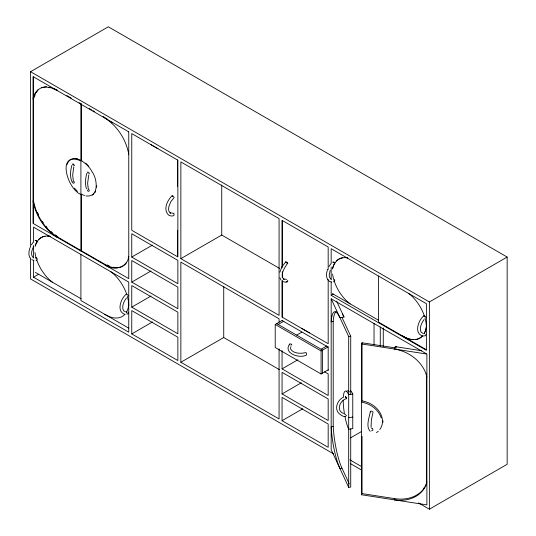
<?xml version="1.0" encoding="UTF-8"?>
<svg xmlns="http://www.w3.org/2000/svg" width="536" height="536" viewBox="0 0 536 536"><rect width="100%" height="100%" fill="white"/><g stroke="black" fill="none" stroke-linecap="round" stroke-linejoin="round"><path stroke-width="0.8" d="M371.059 427.453L371.341 420.07L373.083 411.99L371.247 411.045L370.376 411.393L370.611 411.95M37.165 242.058C37.232 241.307 35.249 239.552 35.128 240.597M128.305 296.013C128.365 295.262 126.389 293.507 126.268 294.545M172.94 213.147L169.932 212.899L170.448 213.194L168.833 211.05L168.579 209.007L168.833 206.675L170.75 201.804L174.173 197.556L173.322 196.283L172.177 195.714L172.445 196.565M285.929 262.466C285.34 261.092 287.497 262.593 287.671 263.169C284.904 267.337 280.174 273.796 283.149 278.539L284.114 279.343L283.598 279.042L286.606 279.296M334.792 263.645C334.98 262.814 332.34 260.925 332.876 262.399M425.926 317.593C426.154 316.568 422.998 314.806 424.197 316.602M96.567 187.352L96.768 185.731M73.425 164.9L73.579 164.184L72.836 163.835L72.615 164.847M346.504 415.367C345.345 418.79 339.804 414.449 338.363 412.834C334.464 407.789 337.6 400.573 342.611 397.605M370.376 411.393C369.431 417.316 365.478 426.375 370.175 431.286M71.837 165.363C70.404 170.683 69.754 176.78 72.032 181.952M86.799 173.49C85.365 178.421 84.99 183.882 86.443 188.846M30.016 247.726C28.823 250.989 28.18 254.915 30.083 258.044M279.846 272.208L282.03 266.58L285.755 261.93M327.637 269.307C326.444 272.576 325.801 276.502 327.71 279.631M330.169 270.379L329.198 275.095L329.446 277.139L331.067 279.276M33.044 99.006C34.036 92.326 39.59 86.631 46.558 86.752M33.5 98.745L35.142 93.653L37.982 89.834M34.425 97.023L35.128 94.845M128.761 256.242C127.662 268.047 113.391 271.236 104.835 264.838L105.291 264.57C111.736 268.583 122.228 269.916 126.623 262.339M345.472 414.73L345.72 414.181M126.268 312.341L126.576 311.825M361.512 343.945L426.884 354.062L426.884 504.885L361.512 494.768L361.512 343.945L362.055 342.765L394.744 347.824A34.405 27.135 24.9 0 1 396.278 348.092M362.055 342.765L362.055 400.908L361.512 402.087C370.195 403.595 378.362 409.404 381.243 417.939M421.443 350.691L395.293 346.645L394.195 349.003A34.405 27.135 24.9 0 1 426.884 377.083M361.512 494.768L362.055 493.589L362.055 436.277M426.522 483.693A34.405 27.135 24.9 0 1 394.744 498.648L394.195 499.827A34.405 27.135 24.9 0 0 426.884 481.857M73.774 167.044L72.662 175.111L73.298 180.599M88.728 175.172L87.616 183.238L88.259 188.726M66.913 164.666C72.052 150.911 88.011 163.467 91.931 171.58C97.559 178.763 99.448 197.878 85.948 195.908M94.765 192.98L95.663 191.064M33.741 246.305C31.905 249.709 30.632 253.89 32.475 256.891L33.44 257.695M291.276 344.058L289.822 343.898L289.514 344.936M290.646 347.228L290.646 349.11C293.306 353.572 300.622 353.941 305.956 352.521C306.492 353.184 306.679 354.155 306.518 354.986C300.006 359.02 282.787 353.351 289.634 344.092M31.356 244.932L33.105 242.373M126.436 297.983C123.588 301.768 121.431 307.101 123.615 310.84L125.531 311.805M328.983 266.513L330.732 263.953M424.056 319.57C421.216 323.355 419.058 328.689 421.242 332.427L423.152 333.385M36.073 92.755L37.018 91.482M35.255 258.097L35.671 257.716M35.215 246.064A32.904 18.995 60 0 1 37.352 241.234L38.907 239.351A32.904 18.995 60 0 1 45.078 236.195L47.557 236.021A32.904 18.995 60 0 1 50.19 236.296M124.808 314.357L124.493 314.726A32.904 18.995 60 0 1 118.335 317.875L115.843 318.056A32.904 18.995 60 0 1 104.835 314.344L104.835 314.344M334.993 262.808A32.904 18.995 60 0 0 332.521 269.045A32.904 18.995 60 0 1 334.98 262.821L336.528 260.932A32.904 18.995 60 0 1 342.705 257.776L345.184 257.602A32.904 18.995 60 0 1 347.81 257.876A32.904 18.995 60 0 0 345.171 257.615M413.484 339.636A32.904 18.995 60 0 1 402.456 335.925L402.442 335.938A32.904 18.995 60 0 0 413.47 339.643L415.963 339.462A32.904 18.995 60 0 0 422.12 336.313L422.428 335.945M172.09 195.781C167.272 200.216 162.609 210.179 168.9 215.284C170.307 216.082 174.77 216.839 174.086 214.031M126.221 294.237C120.828 298.391 115.964 311.851 125.149 314.411M423.849 315.818C418.455 319.972 413.591 333.439 422.77 335.998M92.386 195.091L93.579 194.032M30.552 247.183L30.552 71.703L108.326 26.8L507.15 257.059L507.15 464.297L429.376 509.2L418.502 502.922M81.358 160.552L81.358 103.964L80.903 104.225L80.903 251.022L81.358 250.754L81.358 194.166L84.581 195.553M105.291 117.779L104.835 118.041C117.478 125.987 126.107 139.655 128.761 154.268M81.814 160.291L80.903 160.813C55.677 150.757 67.563 189.644 80.903 194.427L81.358 194.166M57.881 236.678L56.97 237.2C44.327 229.261 35.698 215.586 33.044 200.973M33.54 260.516L33.54 277.213L38.545 274.325M131.756 257.066L177.865 283.685L177.865 260.375L131.756 233.75L131.756 257.066L152.479 245.099M131.756 282.103L177.865 308.729L177.865 287.142L131.756 260.516L131.756 282.103L151.045 270.968M180.86 258.647L279.068 315.349L279.068 218.634L180.86 161.932L180.86 258.647L221.737 235.043L279.511 268.395M131.756 307.148L177.865 333.767L177.865 312.18L131.756 285.561L131.756 307.148L151.045 296.006M131.756 333.915L177.865 360.54L177.865 337.224L131.756 310.599L131.756 333.915L152.479 321.948M279.068 322.143L279.068 318.799L180.86 262.097L180.86 362.262L223.733 337.513L279.336 369.612M328.3 369.82L321.084 373.987L275.223 347.502L275.223 324.481L282.432 320.314M278.211 324.481L283.919 321.185M331.168 282.023L331.168 295.343L333.312 294.103M296.763 335.067L301.755 332.186M282.063 350.618L282.063 368.882L297.781 359.81M321.084 349.231L326.793 345.934M275.223 324.481L321.084 350.959L328.3 346.792M30.552 71.703L429.376 301.962L507.15 257.059M282.063 393.927L328.179 420.552L328.179 398.965L282.063 372.339L282.063 393.927L301.353 382.784M426.388 326.719A32.904 18.995 60 0 1 424.01 333.901A32.904 18.995 60 0 0 426.375 326.726L426.388 326.719A29.514 17.038 60 0 0 424.981 317.989M282.063 420.693L328.179 447.319L328.179 424.003L282.063 397.377L282.063 420.693L302.786 408.727M350.464 437.905L361.177 431.715M346.544 398.617C339.114 400.613 336.28 411.44 343.69 413.417M282.847 281.541C284.254 282.291 288.448 282.861 287.752 280.181M423.058 336.018L425.343 335.75L425.926 334.404M41.399 87.757L46.103 87.013L51.389 87.917L56.97 90.41M117.397 267.578L118.965 267.337M291.276 346.055L290.673 346.068M336.655 301.185L344.012 317.037L339.925 317.667A34.405 7.269 81.2 0 0 331.168 321.821L333.211 321.506A34.405 7.269 81.2 0 1 336.266 311.584M426.388 353.773L331.168 298.8L348.688 336.541L350.725 336.226L350.725 394.369M344.963 416.586A21.152 4.469 81.2 0 0 348.688 429.222L352.768 428.592L352.768 394.054L348.688 394.684A21.152 4.469 81.2 0 0 343.281 397.598M348.688 417.712L352.768 417.075M333.211 321.506L333.211 426.274L331.168 426.596A34.405 7.269 81.2 0 0 339.925 468.491L341.968 468.176L349.325 484.028M331.168 298.8L331.168 449.617L348.688 487.365L350.725 487.05L350.725 428.907M371.495 428.298L372.198 428.411M371.595 430.83L373.009 430.1L372.52 428.586M36.039 260.255C37.406 260.436 37.513 258.292 36.475 257.776M286.988 281.929L286.197 281.608M75.777 158.381L77.218 158.549M362.055 493.589L394.744 498.648M48.823 87.14L50.337 87.395M113.592 267.189L115.099 267.444M73.787 165.912L74.424 165.477L73.579 164.184M88.742 174.039C90.953 173.899 86.658 170.368 87.569 172.974M331.637 282.043L329.519 281.367L327.871 279.872M34.009 260.456L31.658 259.591M333.399 281.735L334.437 281.641L334.792 280.455M73.271 181.088C75.924 182.16 73.05 184.9 72.434 181.925M88.226 189.208C90.879 190.287 88.005 193.02 87.388 190.052M53.942 88.587L57.426 90.149M107.14 264.931L109.23 265.869M150.482 144.392L157.966 148.72M309.453 332.89L301.962 328.561M66.853 95.589L71.208 98.101M79.181 102.704L81.358 103.964M89.331 108.567L91.509 109.826M92.963 110.664L94.41 111.501M103.113 116.52L104.56 117.357M332.28 293.547L378.738 320.374M426.375 349.753L378.53 322.109L378.53 276.06M331.168 295.343L426.388 350.316L426.388 303.691L331.168 248.717L331.168 263.699M282.063 320.528L328.179 347.154L328.179 370.47M276.717 323.617L322.578 350.095L322.578 373.123M324.575 371.843L328.179 373.92L328.179 395.508L282.063 368.882M105.291 264.57L57.426 236.939C44.783 228.993 36.153 215.325 33.5 200.712M35.369 272.375L81.11 298.786M128.747 328.166L80.903 300.529L80.903 254.473M33.54 277.213L128.761 332.186L128.761 282.103L33.54 227.13L33.54 242.151M180.86 362.262L279.068 418.964L279.068 348.849M349.921 459.875L361.465 466.534M333.66 453.938L30.552 278.941L30.552 258.05M350.336 463.566L361.217 469.844M106.53 118.657L107.77 119.535M55.402 234.922L56.642 235.8M285.742 262.064L287.852 263.578M37.178 241.93L36.039 240.564M173.483 213.274L173.939 213.723M126.664 313.915L127.95 314.009L128.064 312.18M408.512 293.366L411.166 295.537A29.514 17.038 60 0 1 424.278 315.717M350.155 303.872L347.502 301.708A29.514 17.038 60 0 1 332.581 274.064M110.885 271.786L113.545 273.95A29.514 17.038 60 0 1 126.65 294.137M52.535 282.284L49.875 280.12A29.514 17.038 60 0 1 36.763 259.933M110.872 121.732L112.044 122.885M51.128 231.565L52.3 232.725M85.686 163.098L88.775 166.321M74.397 188.136L77.486 191.359M334.35 279.551L334.705 280.114M42.311 221.348L43.248 222.581M46.076 226.286L47.014 227.519M291.524 344.306L291.839 344.896M280.918 279.933L279.879 277.755M345.72 396.895L345.352 396.225L346.504 398.556M345.579 396.747L345.948 397.424M345.472 396.426L346.423 398.416M341.968 317.352L350.725 336.226M37.587 212.403L38.438 214.534M333.667 262.151L333.747 262.754M286.713 262.218L286.8 262.821M429.376 301.962L429.376 509.2M426.388 373.806L426.388 484.819M383.267 327.925L383.267 346.29M380.272 327.034L380.272 346.229M374.041 323.288L374.041 344.996M348.688 336.541L348.688 487.365M331.168 267.035L331.168 279.524M328.179 269.501L328.179 246.989L282.063 220.363L282.063 267.886M328.179 279.504L328.179 343.697L282.063 317.078L282.063 280.388M321.084 350.959L321.084 373.987M282.311 220.51L282.311 266.801M282.311 271.752L282.311 277.527M282.311 280.831L282.311 317.218M223.733 286.593L223.733 337.513M221.737 185.02L221.737 235.043M177.617 160.063L177.617 186.541M177.617 230.292L177.617 256.778M33.54 76.883L33.54 223.673M33.54 245.495L33.54 258.01M126.382 312.314A32.904 18.995 60 0 0 128.761 305.131A29.514 17.038 60 0 0 127.36 296.401M35.229 246.058A32.904 18.995 60 0 1 37.373 241.227M36.281 258.419A29.514 17.038 60 0 1 34.954 252.476M38.894 239.358A32.904 18.995 60 0 1 45.064 236.202M47.543 236.028A32.904 18.995 60 0 1 50.17 236.302M422.133 336.307A32.904 18.995 60 0 1 415.963 339.462M336.514 260.945A32.904 18.995 60 0 1 342.692 257.789M344.534 414.281A21.152 4.469 81.2 0 1 343.208 400.158M342.37 313.982A34.405 7.269 81.2 0 1 344.012 317.037M341.968 468.176A34.405 7.269 81.2 0 1 333.211 426.274M346.859 391.086A21.152 4.469 81.2 0 1 349.311 391.903M350.457 390.684A21.152 4.469 81.2 0 1 352.768 394.054M424.465 487.345A34.405 27.135 24.9 0 1 423.487 488.604M395.293 346.645A34.405 27.135 24.9 0 1 396.828 346.913M378.262 431.199A21.152 16.683 24.9 0 1 376.5 432.626M362.055 400.908A21.152 16.683 24.9 0 1 379.749 429.55M383.012 420.907A21.152 16.683 24.9 0 1 382.858 422.388M128.761 131.856L33.044 76.594L33.044 223.385L128.761 278.653L128.761 131.856M177.865 160.21L131.756 133.585L131.756 230.292L177.865 256.918L177.865 160.21"/></g></svg>
